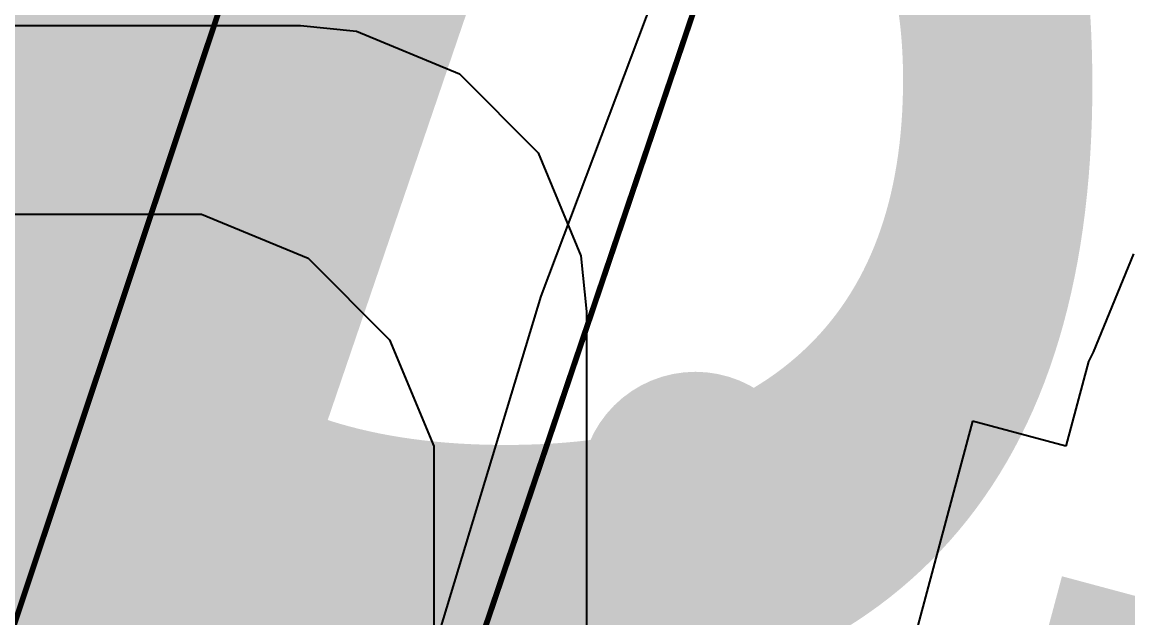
# Model space of a CAD drawing. Header units: inches. Extents: x -0.7 to 8.56, y -0.56 to 6.25.
# Drawn here: x 0.578 to 0.6742, y 1.0087 to 1.0605 of the extents above; entities that cross this region are included whole.
import ezdxf

# ---------------------------------------------------------------- set-up
doc = ezdxf.new("R2010")
doc.units = ezdxf.units.IN
doc.header["$MEASUREMENT"] = 0
for name, color, linetype in [('Bottom Layer', 5, 'Continuous'), ('Bottom Overlay', 54, 'Continuous'), ('Dimension', 6, 'Continuous'), ('Fabrication', 76, 'Continuous'), ('Top Layer', 1, 'Continuous'), ('Top Overlay', 2, 'Continuous'), ('Top Solder', 216, 'Continuous')]:
    doc.layers.add(name, color=color, linetype=linetype)
doc.styles.add('Arial', font='', dxfattribs={"height": 0.2})
doc.styles.add('Arial Black_Bold', font='', dxfattribs={"height": 0.2})
doc.styles.get('Arial').set_extended_font_data('Arial')
doc.styles.get('Arial Black_Bold').set_extended_font_data('Arial Black', bold=True)

# ---------------------------------------------------------------- blocks, each defined once
blk = doc.blocks.new('SK6812_EC20_8')
at = {"layer": 'Top Solder'}
blk.add_hatch(color=216, dxfattribs=at).paths.add_polyline_path([(-0.045339, -0.005842), (-0.005842, -0.005842), (-0.005842, -0.041402), (-0.045339, -0.041402)])

msp = doc.modelspace()

# ---------------------------------------------------------------- linework, layer by layer
at = {"layer": 'Bottom Layer'}
for p, q in [((0.400623, 1.060229), (0.602252, 1.060229)), ((0.602252, 1.060229), (0.607103, 1.059751)), ((0.607103, 1.059751), (0.616067, 1.056037)), ((0.616067, 1.056037), (0.622928, 1.049176)), ((0.622928, 1.049176), (0.626641, 1.040212)), ((0.373013, 1.043843), (0.588635, 1.043843)), ((0.588635, 1.043843), (0.593647, 1.043843)), ((0.593647, 1.043843), (0.602909, 1.040007)), ((0.602909, 1.040007), (0.609998, 1.032918)), ((0.626641, 1.040212), (0.627119, 1.03536)), ((0.627119, 1.03536), (0.62712, 1.035361)), ((0.62712, 1.035361), (0.627119, 0.750632)), ((0.609998, 1.032918), (0.613834, 1.023657)), ((0.613834, 1.023657), (0.613834, 1.018644)), ((0.613834, 1.018644), (0.613834, 1.018644)), ((0.613834, 1.018644), (0.613834, 0.771991))]:
    msp.add_line(p, q, dxfattribs=at)
at = {"layer": 'Dimension'}
for points in [[(2.295669, 0.766417, 0.01, 0.01, 1), (0.524016, 0.766417, 0.01, 0.01, 1)], [(2.148045, 0.766414, 0.01, 0.01, 1), (0.671667, 0.766414, 0.01, 0.01, 1)]]:
    msp.add_lwpolyline(points, format="xyseb", close=True, dxfattribs=at)
at = {"layer": 'Fabrication'}
for points in [[(2.094234, 1.23357, 0.0005, 0.0005, -1.1671), (0.617129, 0.534922, 0.0005, 0.0005, 0)], [(2.094234, 1.23357, 0.0005, 0.0005, -1.1671), (0.617129, 0.534922, 0.0005, 0.0005, 0)], [(2.094234, 1.23357, 0.0005, 0.0005, -1.1671), (0.617129, 0.534922, 0.0005, 0.0005, 0)], [(2.094234, 1.23357, 0.0005, 0.0005, -1.1671), (0.617129, 0.534922, 0.0005, 0.0005, 0)], [(0.617139, 1.004447, 0.0005, 0.0005, -0.076993), (0.725323, 1.233285, 0.0005, 0.0005, 0)], [(0.617139, 1.004447, 0.0005, 0.0005, -0.076993), (0.725323, 1.233285, 0.0005, 0.0005, 0)], [(0.617139, 1.004447, 0.0005, 0.0005, -0.076993), (0.725323, 1.233285, 0.0005, 0.0005, 0)], [(0.617139, 1.004447, 0.0005, 0.0005, -0.076993), (0.725323, 1.233285, 0.0005, 0.0005, 0)], [(2.146108, 1.225917, 0.0005, 0.0005, -1.205705), (0.558167, 0.612204, 0.0005, 0.0005, 0)], [(2.146108, 1.225917, 0.0005, 0.0005, -1.205705), (0.558167, 0.612204, 0.0005, 0.0005, 0)], [(0.558173, 0.927164, 0.0005, 0.0005, -0.093151), (0.673459, 1.225622, 0.0005, 0.0005, 0)], [(0.558173, 0.927164, 0.0005, 0.0005, -0.093151), (0.673459, 1.225622, 0.0005, 0.0005, 0)]]:
    msp.add_lwpolyline(points, format="xyseb", dxfattribs=at)
at = {"layer": 'Top Layer'}
for p, q in [((0.623192, 1.036712), (0.642342, 1.087592)), ((0.674711, 1.040376), (0.671179, 1.03185)), ((0.608599, 0.988602), (0.623192, 1.036712)), ((0.67078, 1.03104), (0.668801, 1.023654)), ((0.671179, 1.03185), (0.67078, 1.03104)), ((0.660699, 1.025825), (0.649141, 0.982689)), ((0.668801, 1.023654), (0.660699, 1.025825))]:
    msp.add_line(p, q, dxfattribs=at)
for points in [[(0.560812, 0.51712, 0.08, 0.08, -0.267603), (0.765842, 1.377872, 0.08, 0.08, 0)], [(0.628853, 0.991232, 0.02, 0.02, 0), (0.636596, 1.020131, 0.02, 0.02, 0)]]:
    msp.add_lwpolyline(points, format="xyseb", dxfattribs=at)
msp.add_lwpolyline([(0.631596, 1.020131, 0.01, 0.01, 1), (0.641596, 1.020131, 0.01, 0.01, 1)], format="xyseb", close=True, dxfattribs=at)

# ---------------------------------------------------------------- block references
at = {"rotation": 255}
msp.add_blockref('SK6812_EC20_8', (0.696733, 0.957844), dxfattribs=at)

# ---------------------------------------------------------------- texts
at = {"layer": 'Bottom Overlay', "style": 'Arial Black_Bold', "text_generation_flag": 2}
msp.add_text('BLDC', height=0.1, rotation=270, dxfattribs=at).set_placement((0.569631, 0.665432))
at = {"layer": 'Top Overlay', "style": 'Arial'}
msp.add_text('C35', height=0.035, rotation=75, dxfattribs=at).set_placement((0.564356, 0.949708))

doc.saveas('drawing.dxf')
